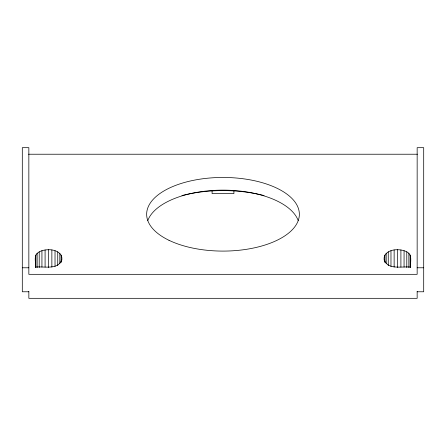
<?xml version="1.0" encoding="UTF-8"?>
<svg xmlns="http://www.w3.org/2000/svg" width="446" height="446" viewBox="0 0 446 446"><rect width="100%" height="100%" fill="white"/><g stroke="black" fill="none" stroke-linecap="round" stroke-linejoin="round"><path stroke-width="0.67" d="M61.565 261.284C63.823 253.027 55.137 249.504 48.48 249.704C44.477 249.805 40.263 250.63 37.141 253.306C33.556 256.974 36.232 262.727 35.39 267.193M61.565 259.912C58.471 270.404 42.933 266.022 35.39 267.121M410.61 267.193C410.08 262.103 412.795 254.577 406.78 251.812C403.914 250.351 400.714 249.771 397.52 249.704C390.863 249.504 382.177 253.027 384.435 261.284M28.572 154.227L417.428 154.227M410.61 267.121C403.067 266.022 387.529 270.404 384.435 259.912M22.3 267.778L28.845 267.778M417.155 267.778L423.7 267.778M28.845 291.773L22.3 291.773L22.3 147.682L28.845 147.682L28.845 274.323L417.155 274.323L417.155 147.682L423.7 147.682L423.7 291.773L417.155 291.773M417.155 291.377L417.155 298.318L28.845 298.318L28.845 291.377M410.164 255.045L410.164 267.388M408.859 253.306L408.859 267.706M406.78 251.812L406.78 267.583M404.065 250.669L404.065 267.126M400.909 249.95L400.909 267.087M397.52 249.704L397.52 267.528M394.136 249.95L394.136 267.087M390.975 250.669L390.975 266.44M388.265 251.812L388.265 265.526M386.186 253.306L386.186 263.592M384.881 255.045L384.881 262.588M233.91 190.821L233.91 193.609L212.09 193.609L212.09 190.821M61.119 255.045L61.119 262.588M59.814 253.306L59.814 263.592M57.735 251.812L57.735 265.526M55.025 250.669L55.025 266.44M51.864 249.95L51.864 267.087M48.48 249.704L48.48 267.528M45.091 249.95L45.091 267.087M41.935 250.669L41.935 267.126M39.22 251.812L39.22 267.583M37.141 253.306L37.141 267.706M35.836 255.045L35.836 267.388M147.81 220.553A76.355 36.823 0 0 1 223 190.135A76.355 36.823 0 0 1 298.19 220.553M181.929 195.56A87.26 42.086 0 0 1 264.071 195.56M169.012 240.31A76.355 36.823 0 0 0 296.752 223.803A76.355 36.823 0 0 0 203.237 178.707A76.355 36.823 0 0 0 169.012 240.31"/></g></svg>
